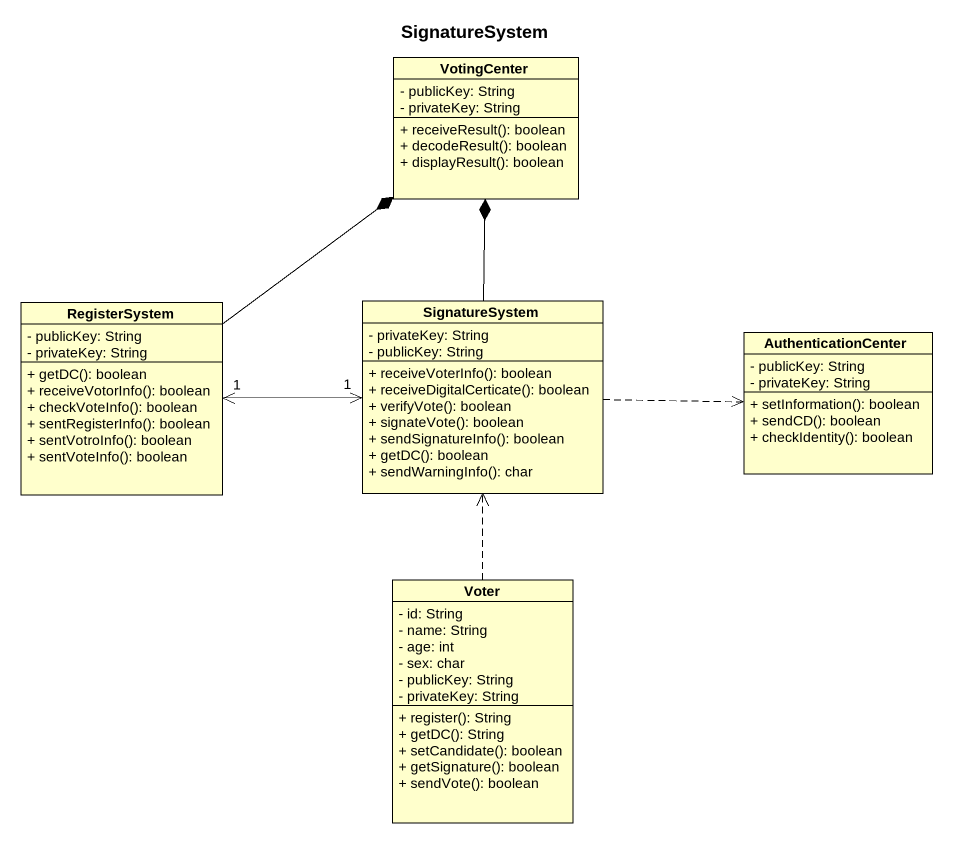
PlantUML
@startuml
title SignatureSystem
hide circle
hide empty members
skinparam classAttributeIconSize 0
class VotingCenter {
  - publicKey: String
  - privateKey: String
  + receiveResult(): boolean
  + decodeResult(): boolean
  + displayResult(): boolean
}
class RegisterSystem {
  - publicKey: String
  - privateKey: String
  + getDC(): boolean
  + receiveVotorInfo(): boolean
  + checkVoteInfo(): boolean
  + sentRegisterInfo(): boolean
  + sentVotroInfo(): boolean
  + sentVoteInfo(): boolean
}
class SignatureSystem {
  - privateKey: String
  - publicKey: String
  + receiveVoterInfo(): boolean
  + receiveDigitalCerticate(): boolean
  + verifyVote(): boolean
  + signateVote(): boolean
  + sendSignatureInfo(): boolean
  + getDC(): boolean
  + sendWarningInfo(): char
}
class AuthenticationCenter {
  - publicKey: String
  - privateKey: String
  + setInformation(): boolean
  + sendCD(): boolean
  + checkIdentity(): boolean
}
class Voter {
  - id: String
  - name: String
  - age: int
  - sex: char
  - publicKey: String
  - privateKey: String
  + register(): String
  + getDC(): String
  + setCandidate(): boolean
  + getSignature(): boolean
  + sendVote(): boolean
}
RegisterSystem -up-* VotingCenter
SignatureSystem -up-* VotingCenter
SignatureSystem "1" <-left-> "1" RegisterSystem
SignatureSystem .right.> AuthenticationCenter
Voter .up.> SignatureSystem
@enduml
